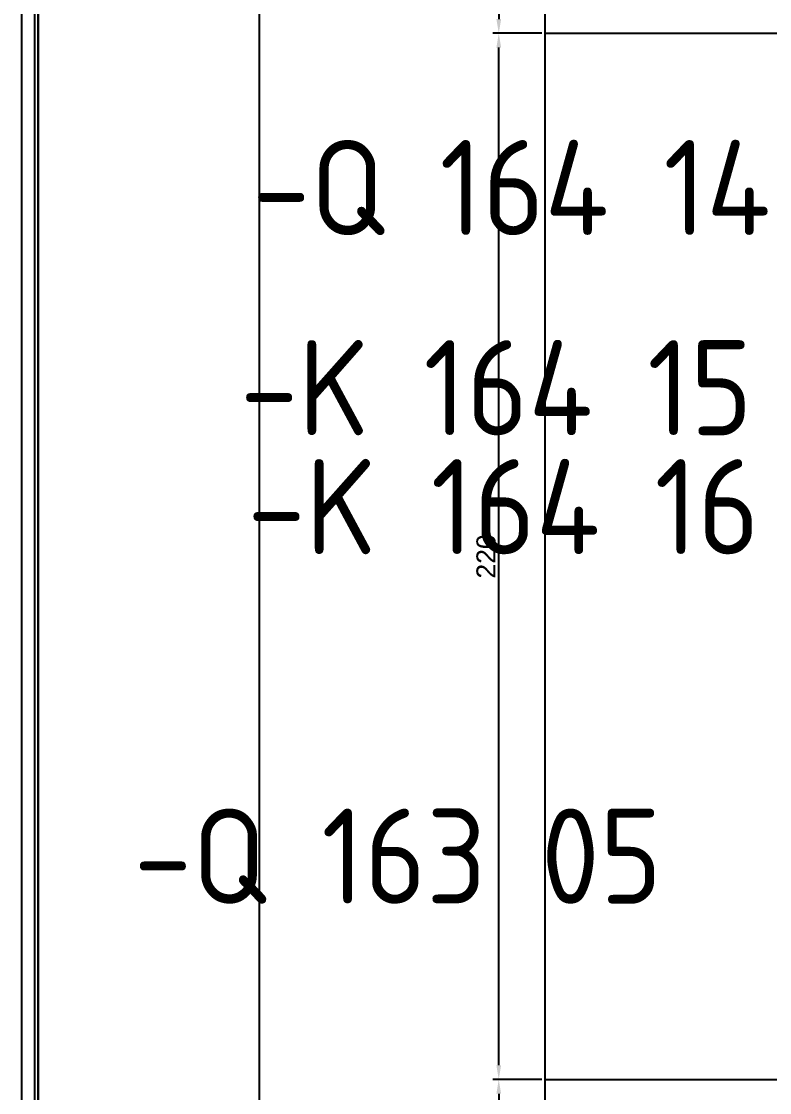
# Model space of a CAD drawing. Header units: millimetres. Extents: x 37984 to 70752, y 14140 to 37584.
# Drawn here: x 39014.2 to 39171.4, y 27436.7 to 27661.9 of the extents above; entities that cross this region are included whole.
import ezdxf
from ezdxf.enums import TextEntityAlignment as Align

# ---------------------------------------------------------------- set-up
doc = ezdxf.new("R2010")
doc.units = ezdxf.units.MM
doc.layers.add('! NO PLOT !', color=7, linetype='Continuous', true_color=0xff75dd, plot=False)
doc.layers.add('000-PI-Oprema', color=30, linetype='Continuous', lineweight=5)
for name, color, linetype in [('000-PI-ORMAR', 2, 'Continuous'), ('000-PI_TEXT', 7, 'Continuous'), ('002-PI-Kabelska kanalica', 150, 'Continuous')]:
    doc.layers.add(name, color=color, linetype=linetype)
doc.styles.add('PI0', font='isocpeur.ttf', dxfattribs={"width": 0.9})
doc.styles.get("Standard").update_dxf_attribs({"font": 'arial.ttf'})
doc.dimstyles.new('ISO-25', dxfattribs={"dimtxt": 4, "dimasz": 3, "dimexe": 1.25, "dimexo": 0.625, "dimtad": 1, "dimtxsty": 'Standard', "dimcen": 3, "dimadec": 0, "dimazin": 0, "dimtfac": 1, "dimtmove": 0, "dimatfit": 3, "dimfxl": 1, "dimarcsym": 0})

# ---------------------------------------------------------------- blocks, each defined once
blk = doc.blocks.new('8606.000_montažna')
at = {"layer": '000-PI-ORMAR'}
blk.add_line((50683.39, 38449.42), (50683.39, 36559.42), dxfattribs=at)
blk = doc.blocks.new('*U745')
at = {"layer": '002-PI-Kabelska kanalica'}
for p, q in [((-20, -100), (-20, 470)), ((20, -100), (20, 470)), ((-20, -100), (20, -100))]:
    blk.add_line(p, q, dxfattribs=at)
blk = doc.blocks.new('*D1172')
at = {"layer": '! NO PLOT !', "color": 0, "lineweight": -2, "ltscale": 0.25, "transparency": 16777216}
for p, q in [((39123.55, 27699.4), (39113.26, 27699.4)), ((39114.51, 27696.4), (39114.51, 27662.4)), ((39123.55, 27659.4), (39113.26, 27659.4))]:
    blk.add_line(p, q, dxfattribs=at)
at = {"layer": '! NO PLOT !', "color": 0, "ltscale": 0.25, "transparency": 16777216}
for points in [[(39114.01, 27696.4), (39115.01, 27696.4), (39114.51, 27699.4)], [(39114.01, 27662.4), (39115.01, 27662.4), (39114.51, 27659.4)]]:
    blk.add_solid(points, dxfattribs=at)
at = {"layer": 'Defpoints', "color": 0, "ltscale": 0.25, "transparency": 16777216}
for p in [(39124.17, 27699.4), (39114.51, 27659.4), (39124.17, 27659.4)]:
    blk.add_point(p, dxfattribs=at)
at = {"layer": '! NO PLOT !', "color": 0, "ltscale": 0.25, "transparency": 16777216, "insert": (39111.84, 27679.4), "char_height": 4, "attachment_point": 5, "rotation": 90}
blk.add_mtext('40', dxfattribs=at)
blk = doc.blocks.new('*D1149')
at = {"layer": '! NO PLOT !', "color": 0, "lineweight": -2, "ltscale": 0.25, "transparency": 16777216}
for p, q in [((39123.55, 27659.4), (39113.26, 27659.4)), ((39114.51, 27442.4), (39114.51, 27656.4)), ((39123.55, 27439.4), (39113.26, 27439.4))]:
    blk.add_line(p, q, dxfattribs=at)
at = {"layer": '! NO PLOT !', "color": 0, "ltscale": 0.25, "transparency": 16777216}
for points in [[(39114.01, 27656.4), (39115.01, 27656.4), (39114.51, 27659.4)], [(39114.01, 27442.4), (39115.01, 27442.4), (39114.51, 27439.4)]]:
    blk.add_solid(points, dxfattribs=at)
at = {"layer": 'Defpoints', "color": 0, "ltscale": 0.25, "transparency": 16777216}
for p in [(39114.51, 27659.4), (39124.17, 27659.4), (39124.17, 27439.4)]:
    blk.add_point(p, dxfattribs=at)
at = {"layer": '! NO PLOT !', "color": 0, "ltscale": 0.25, "transparency": 16777216, "insert": (39111.84, 27549.4), "char_height": 4, "attachment_point": 5, "rotation": 90}
blk.add_mtext('220', dxfattribs=at)
blk = doc.blocks.new('*D1173')
at = {"layer": '! NO PLOT !', "color": 0, "lineweight": -2, "ltscale": 0.25, "transparency": 16777216}
for p, q in [((39123.55, 27439.4), (39113.26, 27439.4)), ((39114.51, 27436.4), (39114.51, 27402.4)), ((39123.55, 27399.4), (39113.26, 27399.4))]:
    blk.add_line(p, q, dxfattribs=at)
at = {"layer": '! NO PLOT !', "color": 0, "ltscale": 0.25, "transparency": 16777216}
for points in [[(39114.01, 27436.4), (39115.01, 27436.4), (39114.51, 27439.4)], [(39114.01, 27402.4), (39115.01, 27402.4), (39114.51, 27399.4)]]:
    blk.add_solid(points, dxfattribs=at)
at = {"layer": 'Defpoints', "color": 0, "ltscale": 0.25, "transparency": 16777216}
for p in [(39124.17, 27439.4), (39114.51, 27399.4), (39124.17, 27399.4)]:
    blk.add_point(p, dxfattribs=at)
at = {"layer": '! NO PLOT !', "color": 0, "ltscale": 0.25, "transparency": 16777216, "insert": (39111.84, 27419.4), "char_height": 4, "attachment_point": 5, "rotation": 90}
blk.add_mtext('40', dxfattribs=at)
blk = doc.blocks.new('*U1084')
at = {"layer": '002-PI-Kabelska kanalica'}
for p, q in [((-20, -100), (-20, 1510)), ((40, -100), (40, 1510))]:
    blk.add_line(p, q, dxfattribs=at)

msp = doc.modelspace()

# ---------------------------------------------------------------- linework, layer by layer
at = {"layer": '! NO PLOT !', "ltscale": 0.25}
msp.add_line((39124.172, 27659.404), (39124.172, 27439.404), dxfattribs=at)
at = {"layer": '000-PI-ORMAR'}
for p, q in [((39017.684, 28761.404), (39017.684, 26776.904)), ((39014.172, 28740.904), (39014.172, 26789.904)), ((39016.89, 28740.904), (39016.89, 26789.904)), ((39017.672, 26789.904), (39017.672, 28740.766))]:
    msp.add_line(p, q, dxfattribs=at)

# ---------------------------------------------------------------- block references
for name, p, rotation in [('*U1084', (39104.172, 28339.404), 180), ('*U745', (39224.172, 27679.404), 270), ('*U745', (39224.172, 27419.404), 270)]:
    msp.add_blockref(name, p, dxfattribs=dict(rotation=rotation))
at = {"layer": '000-PI-Oprema'}
msp.add_blockref('8606.000_montažna', (-11619.223, -9740.014), dxfattribs=at)

# ---------------------------------------------------------------- texts
at = {"layer": '000-PI_TEXT', "style": 'PI0', "width": 0.9}
for s, p in [('-Q 164 14', (39117.151, 27627.001)), ('-K 164 15', (39113.986, 27584.91)), ('-K 164 16', (39115.49, 27559.891)), ('-Q 163 05', (39093.314, 27486.407))]:
    msp.add_text(s, height=20, dxfattribs=at).set_placement(p, align=Align.MIDDLE)

# ---------------------------------------------------------------- dimensions: what is measured, and where the dimension line sits
at = {"layer": '! NO PLOT !', "ltscale": 0.25}
for base, p1, p2, picture, middle in [((39114.509, 27659.404), (39124.172, 27699.404), (39124.172, 27659.404), '*D1172', (39111.842, 27679.404)), ((39114.509, 27659.404), (39124.172, 27439.404), (39124.172, 27659.404), '*D1149', (39111.842, 27549.404)), ((39114.509, 27399.404), (39124.172, 27439.404), (39124.172, 27399.404), '*D1173', (39111.842, 27419.404))]:
    dim = msp.add_linear_dim(base=base, p1=p1, p2=p2, angle=90, dimstyle='ISO-25', dxfattribs=at)
    dim.commit()
    dim.dimension.update_dxf_attribs({"geometry": picture, "text_midpoint": middle})

doc.saveas('drawing.dxf')
